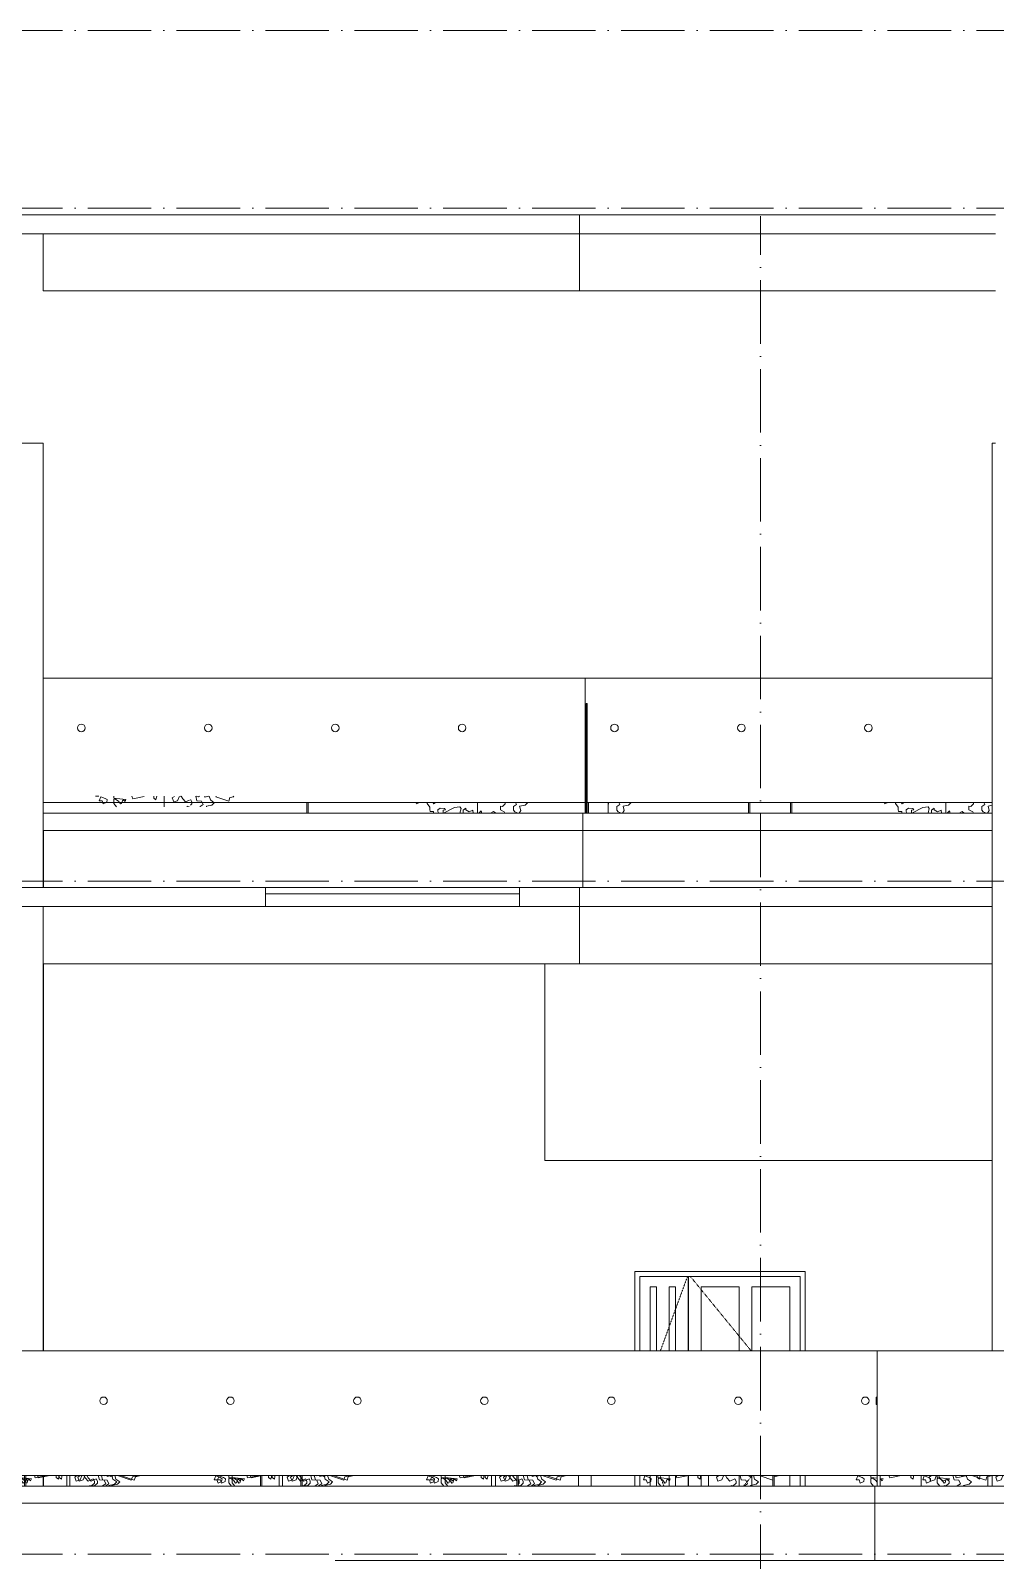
# Model space of a CAD drawing. Header units: millimetres. Extents: x -20608 to 106651, y -8981 to 93550.
# Drawn here: x -6249 to 1351, y 81250 to 93300 of the extents above; entities that cross this region are included whole.
import ezdxf

# ---------------------------------------------------------------- set-up
doc = ezdxf.new("R2010")
doc.units = ezdxf.units.MM
doc.linetypes.add('Dash 1_16_', pattern=[3.175, 1.5875, -1.5875])
doc.linetypes.add('Grid Line', pattern=[14, 10, -2, 0, -2])
for name, color, linetype, lineweight in [('A-DOOR', 31, 'Continuous', 5), ('CUA', 31, 'Continuous', 9), ('L-SITE', 91, 'Continuous', 5), ('NET CAT', 3, 'Continuous', 5), ('NET CATConcrete', 3, 'Continuous', 5), ('NET THAY 1', 41, 'Continuous', 5), ('NET THAY 2', 55, 'Continuous', 5), ('NET-THAY', 2, 'Continuous', 9), ('TRUC', 225, 'Continuous', 5)]:
    doc.layers.add(name, color=color, linetype=linetype, lineweight=lineweight)

# ---------------------------------------------------------------- blocks, each defined once
blk = doc.blocks.new('CUA VAO CAN HO_0001 - Type 1-434610-MẶT ĐỨNG 1-14')
at = {"layer": 'A-DOOR', "color": 7}
for p, q in [((-1369, 82900), (-1369, 83405)), ((-1369, 83405), (-1319, 83405)), ((-1319, 83405), (-1319, 82900)), ((-1219, 82900), (-1219, 83405)), ((-1219, 83405), (-1169, 83405)), ((-1169, 83405), (-1169, 82900)), ((-1069, 82900), (-1069, 83486)), ((-1068, 82900), (-1068, 83486)), ((-968, 82900), (-968, 83405)), ((-968, 83405), (-668, 83405)), ((-668, 83405), (-668, 82900)), ((-568, 82900), (-568, 83405)), ((-568, 83405), (-268, 83405)), ((-268, 83405), (-268, 82900)), ((-1369, 81835), (-1369, 81920)), ((-1319, 81920), (-1319, 81835)), ((-1219, 81835), (-1219, 81920)), ((-1169, 81920), (-1169, 81835)), ((-1069, 81835), (-1069, 81920)), ((-1068, 81835), (-1068, 81920)), ((-968, 81835), (-968, 81920)), ((-668, 81920), (-668, 81835)), ((-568, 81835), (-568, 81920)), ((-268, 81920), (-268, 81835))]:
    blk.add_line(p, q, dxfattribs=at)
at = {"layer": 'CUA', "color": 7, "lineweight": 5}
for p, q in [((-147, 83526), (-1490, 83526)), ((-1490, 82900), (-1490, 83526)), ((-147, 82900), (-147, 83526)), ((-1450, 82900), (-1450, 83486)), ((-1450, 83486), (-187, 83486)), ((-187, 82900), (-187, 83486)), ((-1490, 81835), (-1490, 81920)), ((-1450, 81835), (-1450, 81920)), ((-187, 81835), (-187, 81920)), ((-147, 81835), (-147, 81920))]:
    blk.add_line(p, q, dxfattribs=at)
at = {"layer": 'CUA', "color": 7, "linetype": 'Dash 1_16_', "lineweight": 5}
for p, q in [((-1075, 83486), (-1289, 82900)), ((-1052, 83486), (-573, 82900)), ((-1292, 81920), (-1261, 81835)), ((-564, 81920), (-634, 81835))]:
    blk.add_line(p, q, dxfattribs=at)
blk = doc.blocks.new('Railing - NBS_RailInfillPnl_Post-721024-MẶT ĐỨNG 1-14')
at = {"layer": 'NET THAY 2', "color": 7}
for p, q in [((-4121, 81920), (-4121, 81835)), ((-4111, 81835), (-4111, 81920))]:
    blk.add_line(p, q, dxfattribs=at)
blk = doc.blocks.new('Railing - NBS_RailInfillPnl_Post-V418-MẶT ĐỨNG 1-14')
at = {"layer": 'NET THAY 2', "color": 7}
for p, q in [((-8482, 81835), (-8482, 81920)), ((-8456, 81920), (-8456, 81835))]:
    blk.add_line(p, q, dxfattribs=at)
blk = doc.blocks.new('Railing - NBS_RailInfillPnl_Post-V419-MẶT ĐỨNG 1-14')
at = {"layer": 'NET THAY 2', "color": 7}
for p, q in [((-6446, 81920), (-6456, 81920)), ((-6456, 81920), (-6456, 81835)), ((-6446, 81835), (-6446, 81920))]:
    blk.add_line(p, q, dxfattribs=at)
blk = doc.blocks.new('Railing - NBS_RailInfillPnl_Post-720245-MẶT ĐỨNG 1-14')
at = {"layer": 'NET THAY 2', "color": 7}
blk.add_line((-8482, 81920), (-8482, 82700), dxfattribs=at)
blk = doc.blocks.new('Railing - NBS_RailInfillPnl_Post-V420-MẶT ĐỨNG 1-14')
at = {"layer": 'NET THAY 2', "color": 7}
for p, q in [((-8464, 82700), (-8474, 82700)), ((-8474, 82700), (-8474, 81835)), ((-8464, 81835), (-8464, 82700))]:
    blk.add_line(p, q, dxfattribs=at)
blk = doc.blocks.new('Railing - NBS_RailInfillPnl_Post-V421-MẶT ĐỨNG 1-14')
at = {"layer": 'NET THAY 2', "color": 7}
for p, q in [((1608, 81835), (1608, 81920)), ((1634, 81920), (1634, 81835))]:
    blk.add_line(p, q, dxfattribs=at)
blk = doc.blocks.new('Railing - Railing-537716-MẶT ĐỨNG 1-14')
at = {"layer": 'NET THAY 1', "color": 7}
for q in [(401, 81835), (-8499, 81700)]:
    blk.add_line((-8499, 81835), q, dxfattribs=at)
for name, p in [('Railing - NBS_RailInfillPnl_Post-720245-MẶT ĐỨNG 1-14', (0, 0)), ('Railing - NBS_RailInfillPnl_Post-V420-MẶT ĐỨNG 1-14', (0, 0)), ('Railing - NBS_RailInfillPnl_Post-V418-MẶT ĐỨNG 1-14', (0, 0)), ('Railing - NBS_RailInfillPnl_Post-V419-MẶT ĐỨNG 1-14', (0, 0)), ('Railing - NBS_RailInfillPnl_Post-721024-MẶT ĐỨNG 1-14', (-2177, 0)), ('Railing - NBS_RailInfillPnl_Post-V419-MẶT ĐỨNG 1-14', (2018, 0)), ('Railing - NBS_RailInfillPnl_Post-721024-MẶT ĐỨNG 1-14', (0, 0)), ('Railing - NBS_RailInfillPnl_Post-V419-MẶT ĐỨNG 1-14', (4036, 0)), ('Railing - NBS_RailInfillPnl_Post-V419-MẶT ĐỨNG 1-14', (6054, 0)), ('Railing - NBS_RailInfillPnl_Post-V421-MẶT ĐỨNG 1-14', (0, 0))]:
    blk.add_blockref(name, p)
blk = doc.blocks.new('Top Rail Type - Top Rail_Internal_-538202-MẶT ĐỨNG 1-14')
at = {"layer": 'NET THAY 1', "color": 7}
for p, q in [((-8480, 82900), (420, 82900)), ((-8480, 82900), (-8480, 81920)), ((-8480, 81920), (-8474, 81920)), ((-8464, 81920), (-6456, 81920)), ((-6446, 81920), (-4438, 81920)), ((-4428, 81920), (-2420, 81920)), ((-2410, 81920), (-402, 81920)), ((-392, 81920), (418, 81920))]:
    blk.add_line(p, q, dxfattribs=at)
blk = doc.blocks.new('ALB-RAILING 32 - ALB-BALUSTER-537417-MẶT ĐỨNG 1-14')
at = {"layer": 'NET THAY 1', "color": 7}
for start, end in [(360, 180), (180, 0)]:
    blk.add_arc((325, 82507), 30, start, end, dxfattribs=at)
blk = doc.blocks.new('Railing - NBS_RailInfillPnl_Post-V422-MẶT ĐỨNG 1-14')
at = {"layer": 'NET THAY 2', "color": 7}
for p, q in [((-1882, 87135), (-1882, 87220)), ((-1856, 87220), (-1856, 87135))]:
    blk.add_line(p, q, dxfattribs=at)
blk = doc.blocks.new('Railing - Railing-542844-MẶT ĐỨNG 1-14')
at = {"layer": 'NET THAY 1', "color": 7}
for p, q in [((-6149, 87135), (-1899, 87135)), ((-1899, 87135), (1326, 87135)), ((-1899, 87135), (-1899, 87000)), ((1326, 87000), (-1899, 87000))]:
    blk.add_line(p, q, dxfattribs=at)
for name, p in [('Railing - NBS_RailInfillPnl_Post-V420-MẶT ĐỨNG 1-14', (6600, 5300)), ('Railing - NBS_RailInfillPnl_Post-V419-MẶT ĐỨNG 1-14', (2382, 5300)), ('Railing - NBS_RailInfillPnl_Post-V422-MẶT ĐỨNG 1-14', (0, 0)), ('Railing - NBS_RailInfillPnl_Post-721024-MẶT ĐỨNG 1-14', (3527, 5300)), ('Railing - NBS_RailInfillPnl_Post-V419-MẶT ĐỨNG 1-14', (6192, 5300))]:
    blk.add_blockref(name, p)
blk = doc.blocks.new('Top Rail Type - Top Rail_Internal_-542854-MẶT ĐỨNG 1-14')
at = {"layer": 'NET THAY 1', "color": 7}
for p, q in [((-6149, 88200), (-1880, 88200)), ((-1880, 88200), (1326, 88200)), ((-1880, 88200), (-1880, 87220)), ((-6149, 87220), (-4074, 87220)), ((-4064, 87220), (-1880, 87220)), ((-1880, 87220), (-1874, 87220)), ((-1864, 87220), (-264, 87220)), ((-254, 87220), (1326, 87220))]:
    blk.add_line(p, q, dxfattribs=at)
blk = doc.blocks.new('Railing - NBS_RailInfillPnl_Post-V425-MẶT ĐỨNG 1-14')
at = {"layer": 'NET THAY 2', "color": 7}
for p, q in [((418, 82700), (418, 81835)), ((444, 81835), (444, 81920))]:
    blk.add_line(p, q, dxfattribs=at)
blk = doc.blocks.new('Railing - Railing-573255-MẶT ĐỨNG 1-14')
at = {"layer": 'NET THAY 1', "color": 7}
for p, q in [((401, 81700), (401, 81835)), ((9198, 81835), (401, 81835)), ((9198, 81835), (9198, 81700)), ((401, 81700), (9198, 81700))]:
    blk.add_line(p, q, dxfattribs=at)
blk.add_blockref('Railing - NBS_RailInfillPnl_Post-V425-MẶT ĐỨNG 1-14', (0, 0))
at = {"extrusion": (0, 0, -1), "zscale": -1}
for p in [(3829, 0), (1637, 0), (-555, 0)]:
    blk.add_blockref('Railing - NBS_RailInfillPnl_Post-V419-MẶT ĐỨNG 1-14', p, dxfattribs=at)
blk = doc.blocks.new('Top Rail Type - Top Rail_Internal_-573260-MẶT ĐỨNG 1-14')
at = {"layer": 'NET THAY 1', "color": 7}
for p, q in [((420, 81920), (420, 82900)), ((9198, 82900), (420, 82900)), ((9198, 82900), (9198, 82050)), ((420, 81920), (2617, 81920)), ((2627, 81920), (4809, 81920)), ((4819, 81920), (7001, 81920)), ((7011, 81920), (9198, 81920))]:
    blk.add_line(p, q, dxfattribs=at)
blk = doc.blocks.new('ALB-RAILING 32 - ALB-BALUSTER-V426-MẶT ĐỨNG 1-14')
at = {"layer": 'NET THAY 1', "color": 7}
for p, q in [((418, 82537), (411, 82537)), ((411, 82507), (411, 82536)), ((411, 82478), (411, 82507)), ((411, 82477), (418, 82477))]:
    blk.add_line(p, q, dxfattribs=at)
blk = doc.blocks.new('CAY XANH 1 - CAY XANH_dwg-714093-MẶT ĐỨNG 1-14')
at = {"layer": 'L-SITE'}
blk.add_line((-3134, 81919), (-3159, 81919), dxfattribs=at)
at = {"layer": 'L-SITE', "flags": 128}
blk.add_lwpolyline([(-3083, 81902), (-3118, 81915), (-3130, 81884), (-3108, 81884), (-3099, 81859), (-3071, 81872), (-3068, 81893)], close=True, dxfattribs=at)
for points in [[(-2994, 81835), (-3015, 81862), (-3015, 81893), (-3006, 81900), (-2978, 81881), (-2962, 81859), (-2954, 81862), (-2947, 81884), (-2938, 81890), (-2926, 81877), (-2919, 81893), (-3016, 81904), (-3016, 81920)], [(-2873, 81920), (-2866, 81900), (-2776, 81918)], [(-2701, 81920), (-2701, 81903), (-2683, 81890), (-2680, 81912), (-2677, 81920)], [(-2537, 81918), (-2555, 81906), (-2543, 81875), (-2512, 81884), (-2500, 81915), (-2487, 81920)], [(-2484, 81920), (-2472, 81900), (-2450, 81875), (-2420, 81888)], [(-2422, 81838), (-2438, 81840), (-2438, 81835)], [(-2410, 81893), (-2400, 81875), (-2400, 81859), (-2410, 81849)], [(-2369, 81920), (-2360, 81884), (-2323, 81881), (-2310, 81853), (-2335, 81838), (-2335, 81835)], [(-2341, 81920), (-2348, 81915), (-2366, 81920)], [(-2269, 81920), (-2298, 81912), (-2298, 81920)], [(-2284, 81835), (-2286, 81840), (-2242, 81850), (-2224, 81868), (-2254, 81890), (-2264, 81920)], [(-2209, 81920), (-2211, 81915), (-2110, 81881), (-2101, 81909), (-2069, 81915), (-2076, 81920)]]:
    blk.add_lwpolyline(points, dxfattribs=at)
blk = doc.blocks.new('CAY XANH 1 - CAY XANH_dwg-714092-MẶT ĐỨNG 1-14')
at = {"layer": 'L-SITE'}
for p, q in [((-2618, 81920), (-2618, 81916)), ((-2618, 81916), (-2618, 81920))]:
    blk.add_line(p, q, dxfattribs=at)
at = {"layer": 'L-SITE', "flags": 128}
for points in [[(-2618, 81835), (-2618, 81859), (-2618, 81890), (-2618, 81896), (-2618, 81877), (-2618, 81856), (-2618, 81859), (-2618, 81881), (-2618, 81887), (-2618, 81874), (-2618, 81890), (-2618, 81900), (-2618, 81920)], [(-2618, 81920), (-2618, 81896), (-2618, 81915), (-2618, 81920)], [(-2618, 81920), (-2618, 81900), (-2618, 81887), (-2618, 81909), (-2618, 81920)], [(-2618, 81920), (-2618, 81915), (-2618, 81903), (-2618, 81872), (-2618, 81881), (-2618, 81912), (-2618, 81918), (-2618, 81896), (-2618, 81872), (-2618, 81890), (-2618, 81872), (-2618, 81856), (-2618, 81835)], [(-2618, 81920), (-2618, 81912), (-2618, 81878), (-2618, 81906), (-2618, 81912), (-2618, 81920)], [(-2618, 81920), (-2618, 81912), (-2618, 81918), (-2618, 81881), (-2618, 81878), (-2618, 81850), (-2618, 81835)], [(-2618, 81835), (-2618, 81837), (-2618, 81847), (-2618, 81865), (-2618, 81887), (-2618, 81918), (-2618, 81909), (-2618, 81920)], [(-2618, 81899), (-2618, 81912), (-2618, 81881)], [(-2618, 81881), (-2618, 81856), (-2618, 81868), (-2618, 81890), (-2618, 81899)], [(-2618, 81835), (-2618, 81837), (-2618, 81835)]]:
    blk.add_lwpolyline(points, dxfattribs=at)
blk = doc.blocks.new('CAY XANH 1 - CAY XANH 1-678680-MẶT ĐỨNG 1-14')
for name in ['CAY XANH 1 - CAY XANH_dwg-714093-MẶT ĐỨNG 1-14', 'CAY XANH 1 - CAY XANH_dwg-714092-MẶT ĐỨNG 1-14']:
    blk.add_blockref(name, (0, 0))
blk = doc.blocks.new('CAY XANH 1 - CAY XANH_dwg-V427-MẶT ĐỨNG 1-14')
at = {"layer": 'L-SITE', "flags": 128}
for points in [[(-3214, 87220), (-3210, 87209), (-3186, 87220)], [(-3077, 87135), (-3077, 87150), (-3101, 87150), (-3105, 87166), (-3105, 87184), (-3126, 87212), (-3126, 87220)], [(-3082, 87220), (-3073, 87209), (-3065, 87212), (-3062, 87220)], [(-2990, 87172), (-3024, 87175), (-3042, 87162), (-3042, 87150), (-3037, 87138), (-3036, 87135)], [(-2999, 87135), (-2999, 87159), (-2981, 87162), (-2990, 87172)], [(-2868, 87135), (-2859, 87172), (-2868, 87185), (-2909, 87181), (-2998, 87135)], [(-2764, 87135), (-2766, 87160), (-2794, 87147), (-2822, 87163), (-2822, 87175), (-2843, 87160), (-2841, 87135)], [(-2694, 87135), (-2701, 87153), (-2719, 87135)], [(-2584, 87135), (-2602, 87150), (-2626, 87135)], [(-2511, 87220), (-2511, 87209), (-2533, 87188), (-2549, 87190), (-2549, 87163), (-2518, 87147), (-2513, 87135)], [(-2429, 87220), (-2421, 87203), (-2446, 87188), (-2446, 87160), (-2434, 87147), (-2410, 87135)], [(-2401, 87135), (-2387, 87157), (-2397, 87190), (-2353, 87200), (-2335, 87218)]]:
    blk.add_lwpolyline(points, dxfattribs=at)
blk = doc.blocks.new('CAY XANH 1 - CAY XANH_dwg-V428-MẶT ĐỨNG 1-14')
at = {"layer": 'L-SITE'}
blk.add_line((-2729, 87135), (-2729, 87147), dxfattribs=at)
at = {"layer": 'L-SITE', "flags": 128}
for points in [[(-2729, 87147), (-2729, 87163), (-2729, 87181), (-2729, 87209), (-2729, 87220)], [(-2729, 87220), (-2729, 87206), (-2729, 87209), (-2729, 87220)], [(-2729, 87220), (-2729, 87206), (-2729, 87185), (-2729, 87187), (-2729, 87160), (-2729, 87144), (-2729, 87135)], [(-2729, 87220), (-2729, 87206), (-2729, 87218)], [(-2729, 87220), (-2729, 87200), (-2729, 87185), (-2729, 87157), (-2729, 87144), (-2729, 87135)], [(-2729, 87135), (-2729, 87154), (-2729, 87187), (-2729, 87197), (-2729, 87215), (-2729, 87220)], [(-2729, 87135), (-2729, 87169), (-2729, 87182), (-2729, 87178), (-2729, 87135)], [(-2729, 87169), (-2729, 87172), (-2729, 87159), (-2729, 87147), (-2729, 87135)], [(-2729, 87135), (-2729, 87157), (-2729, 87144), (-2729, 87160), (-2729, 87172), (-2729, 87157), (-2729, 87135)], [(-2729, 87135), (-2729, 87156), (-2729, 87159), (-2729, 87169)], [(-2729, 87135), (-2729, 87151), (-2729, 87135)], [(-2729, 87135), (-2729, 87147), (-2729, 87135)]]:
    blk.add_lwpolyline(points, dxfattribs=at)
blk = doc.blocks.new('CAY XANH 1 - CAY XANH 1-V429-MẶT ĐỨNG 1-14')
for name in ['CAY XANH 1 - CAY XANH_dwg-V427-MẶT ĐỨNG 1-14', 'CAY XANH 1 - CAY XANH_dwg-V428-MẶT ĐỨNG 1-14']:
    blk.add_blockref(name, (0, 0))
blk = doc.blocks.new('CAY XANH 1 - CAY XANH_dwg-V430-MẶT ĐỨNG 1-14')
at = {"layer": 'L-SITE'}
blk.add_line((-1699, 87138), (-1698, 87135), dxfattribs=at)
at = {"layer": 'L-SITE', "flags": 128}
for points in [[(-1697, 87220), (-1697, 87209), (-1699, 87207)], [(-1615, 87220), (-1607, 87203), (-1632, 87188), (-1632, 87160), (-1620, 87147), (-1595, 87135)], [(-1587, 87135), (-1573, 87157), (-1582, 87190), (-1539, 87200), (-1521, 87218)]]:
    blk.add_lwpolyline(points, dxfattribs=at)
blk = doc.blocks.new('CAY XANH 1 - CAY XANH 1-V431-MẶT ĐỨNG 1-14')
blk.add_blockref('CAY XANH 1 - CAY XANH_dwg-V430-MẶT ĐỨNG 1-14', (0, 0))
blk = doc.blocks.new('CAY XANH 1 - CAY XANH_dwg-V432-MẶT ĐỨNG 1-14')
at = {"layer": 'L-SITE', "flags": 128}
for points in [[(475, 87220), (479, 87209), (504, 87220)], [(613, 87135), (613, 87150), (588, 87150), (585, 87166), (585, 87184), (563, 87212), (563, 87220)], [(608, 87220), (616, 87209), (625, 87212), (627, 87220)], [(699, 87172), (665, 87175), (647, 87162), (647, 87150), (653, 87138), (653, 87135)], [(690, 87135), (690, 87159), (709, 87162), (699, 87172)], [(822, 87135), (830, 87172), (821, 87185), (780, 87181), (691, 87135)], [(926, 87135), (923, 87160), (895, 87147), (867, 87163), (867, 87175), (846, 87160), (848, 87135)], [(995, 87135), (988, 87153), (970, 87135)], [(1105, 87135), (1088, 87150), (1064, 87135)], [(1178, 87220), (1178, 87209), (1156, 87188), (1140, 87190), (1140, 87163), (1172, 87147), (1177, 87135)], [(1260, 87220), (1268, 87203), (1243, 87188), (1243, 87160), (1255, 87147), (1280, 87135)], [(1288, 87135), (1302, 87157), (1293, 87190), (1326, 87198)]]:
    blk.add_lwpolyline(points, dxfattribs=at)
blk = doc.blocks.new('CAY XANH 1 - CAY XANH 1-V433-MẶT ĐỨNG 1-14')
for name, p in [('CAY XANH 1 - CAY XANH_dwg-V432-MẶT ĐỨNG 1-14', (0, 0)), ('CAY XANH 1 - CAY XANH_dwg-V428-MẶT ĐỨNG 1-14', (3689, 0))]:
    blk.add_blockref(name, p)
blk = doc.blocks.new('CAY XANH 1 - CAY XANH_dwg-V434-MẶT ĐỨNG 1-14')
at = {"layer": 'L-SITE'}
blk.add_line((-4807, 81919), (-4832, 81919), dxfattribs=at)
at = {"layer": 'L-SITE', "flags": 128}
blk.add_lwpolyline([(-4757, 81902), (-4791, 81915), (-4803, 81884), (-4782, 81884), (-4773, 81859), (-4745, 81872), (-4741, 81893)], close=True, dxfattribs=at)
for points in [[(-4668, 81835), (-4689, 81862), (-4689, 81893), (-4679, 81900), (-4652, 81881), (-4636, 81859), (-4627, 81862), (-4620, 81884), (-4611, 81890), (-4599, 81877), (-4593, 81893), (-4689, 81904), (-4689, 81920)], [(-4546, 81920), (-4540, 81900), (-4449, 81918)], [(-4375, 81920), (-4375, 81903), (-4356, 81890), (-4353, 81912), (-4350, 81920)], [(-4210, 81918), (-4229, 81906), (-4217, 81875), (-4186, 81884), (-4173, 81915), (-4160, 81920)], [(-4157, 81920), (-4145, 81900), (-4123, 81875), (-4083, 81893), (-4074, 81875), (-4074, 81859), (-4096, 81838), (-4111, 81840), (-4111, 81835)], [(-4043, 81920), (-4033, 81884), (-3996, 81881), (-3984, 81853), (-4009, 81838), (-4009, 81835)], [(-4014, 81920), (-4021, 81915), (-4039, 81920)], [(-3942, 81920), (-3972, 81912), (-3971, 81920)], [(-3957, 81835), (-3959, 81840), (-3916, 81850), (-3897, 81868), (-3928, 81890), (-3937, 81920)], [(-3883, 81920), (-3885, 81915), (-3783, 81881), (-3774, 81909), (-3743, 81915), (-3749, 81920)]]:
    blk.add_lwpolyline(points, dxfattribs=at)
blk = doc.blocks.new('CAY XANH 1 - CAY XANH 1-V435-MẶT ĐỨNG 1-14')
for name, p in [('CAY XANH 1 - CAY XANH_dwg-V434-MẶT ĐỨNG 1-14', (0, 0)), ('CAY XANH 1 - CAY XANH_dwg-714092-MẶT ĐỨNG 1-14', (-1673, 0))]:
    blk.add_blockref(name, p)
blk = doc.blocks.new('CAY XANH 1 - CAY XANH_dwg-V436-MẶT ĐỨNG 1-14')
at = {"layer": 'L-SITE'}
for p, q in [((-6481, 81919), (-6506, 81919)), ((-6430, 81902), (-6446, 81908))]:
    blk.add_line(p, q, dxfattribs=at)
at = {"layer": 'L-SITE', "flags": 128}
for points in [[(-6456, 81912), (-6464, 81915), (-6477, 81884), (-6456, 81884)], [(-6446, 81859), (-6418, 81872), (-6415, 81893), (-6430, 81902)], [(-6341, 81835), (-6362, 81862), (-6362, 81893), (-6352, 81900), (-6325, 81881), (-6309, 81859), (-6300, 81862), (-6294, 81884), (-6284, 81890), (-6272, 81877), (-6266, 81893), (-6362, 81904), (-6362, 81920)], [(-6220, 81920), (-6213, 81900), (-6122, 81918)], [(-6048, 81920), (-6048, 81903), (-6029, 81890), (-6026, 81912), (-6023, 81920)], [(-5884, 81918), (-5902, 81906), (-5890, 81875), (-5859, 81884), (-5846, 81915), (-5834, 81920)], [(-5830, 81920), (-5819, 81900), (-5797, 81875), (-5756, 81893), (-5747, 81875), (-5747, 81859), (-5769, 81838), (-5784, 81840), (-5784, 81835)], [(-5716, 81920), (-5707, 81884), (-5670, 81881), (-5657, 81853), (-5682, 81838), (-5682, 81835)], [(-5687, 81920), (-5695, 81915), (-5712, 81920)], [(-5615, 81920), (-5645, 81912), (-5644, 81920)], [(-5631, 81835), (-5632, 81840), (-5589, 81850), (-5571, 81868), (-5601, 81890), (-5610, 81920)], [(-5556, 81920), (-5558, 81915), (-5457, 81881), (-5447, 81909), (-5416, 81915), (-5423, 81920)]]:
    blk.add_lwpolyline(points, dxfattribs=at)
blk = doc.blocks.new('CAY XANH 1 - CAY XANH 1-V437-MẶT ĐỨNG 1-14')
for name, p in [('CAY XANH 1 - CAY XANH_dwg-V436-MẶT ĐỨNG 1-14', (0, 0)), ('CAY XANH 1 - CAY XANH_dwg-714092-MẶT ĐỨNG 1-14', (-3347, 0))]:
    blk.add_blockref(name, p)
blk = doc.blocks.new('CAY XANH 1 - CAY XANH_dwg-V438-MẶT ĐỨNG 1-14')
at = {"layer": 'L-SITE'}
blk.add_line((251, 81919), (226, 81919), dxfattribs=at)
at = {"layer": 'L-SITE', "flags": 128}
blk.add_lwpolyline([(302, 81902), (267, 81915), (255, 81884), (277, 81884), (286, 81859), (314, 81872), (317, 81893)], close=True, dxfattribs=at)
for points in [[(418, 81898), (369, 81904), (369, 81920)], [(391, 81835), (370, 81862), (370, 81893), (379, 81900), (407, 81881), (418, 81866)], [(444, 81887), (447, 81890), (459, 81877), (466, 81893), (444, 81896)], [(512, 81920), (519, 81900), (609, 81918)], [(684, 81920), (684, 81903), (702, 81890), (705, 81912), (708, 81920)], [(848, 81918), (830, 81906), (842, 81875), (873, 81884), (885, 81915), (898, 81920)], [(901, 81920), (913, 81900), (935, 81875), (975, 81893), (985, 81875), (985, 81859), (963, 81838), (947, 81840), (947, 81835)], [(1016, 81920), (1025, 81884), (1062, 81881), (1075, 81853), (1050, 81838), (1050, 81835)], [(1044, 81920), (1037, 81915), (1019, 81920)], [(1116, 81920), (1087, 81912), (1087, 81920)], [(1101, 81835), (1099, 81840), (1143, 81850), (1161, 81868), (1131, 81890), (1121, 81920)], [(1176, 81920), (1174, 81915), (1275, 81881), (1284, 81909), (1316, 81915), (1309, 81920)]]:
    blk.add_lwpolyline(points, dxfattribs=at)
blk = doc.blocks.new('CAY XANH 1 - CAY XANH 1-V439-MẶT ĐỨNG 1-14')
for name, p in [('CAY XANH 1 - CAY XANH_dwg-V438-MẶT ĐỨNG 1-14', (0, 0)), ('CAY XANH 1 - CAY XANH_dwg-714092-MẶT ĐỨNG 1-14', (3385, 0))]:
    blk.add_blockref(name, p)
blk = doc.blocks.new('CAY XANH 1 - CAY XANH_dwg-V440-MẶT ĐỨNG 1-14')
at = {"layer": 'L-SITE'}
blk.add_line((-6457, 81919), (-6482, 81919), dxfattribs=at)
at = {"layer": 'L-SITE', "flags": 128}
for points in [[(-6406, 81902), (-6441, 81915), (-6446, 81900)], [(-6446, 81884), (-6431, 81884), (-6422, 81859), (-6394, 81872), (-6391, 81893), (-6406, 81902)], [(-6317, 81835), (-6338, 81862), (-6338, 81893), (-6329, 81900), (-6301, 81881), (-6285, 81859), (-6277, 81862), (-6270, 81884), (-6261, 81890), (-6249, 81877), (-6242, 81893), (-6339, 81904), (-6339, 81920)], [(-6196, 81920), (-6189, 81900), (-6099, 81918)], [(-6024, 81920), (-6024, 81903), (-6006, 81890), (-6003, 81912), (-6000, 81920)], [(-5860, 81918), (-5878, 81906), (-5866, 81875), (-5835, 81884), (-5823, 81915), (-5810, 81920)], [(-5807, 81920), (-5795, 81900), (-5773, 81875), (-5733, 81893), (-5723, 81875), (-5723, 81859), (-5745, 81838), (-5761, 81840), (-5761, 81835)], [(-5692, 81920), (-5683, 81884), (-5646, 81881), (-5633, 81853), (-5658, 81838), (-5658, 81835)], [(-5664, 81920), (-5671, 81915), (-5689, 81920)], [(-5592, 81920), (-5621, 81912), (-5621, 81920)], [(-5607, 81835), (-5609, 81840), (-5565, 81850), (-5547, 81868), (-5577, 81890), (-5587, 81920)], [(-5532, 81920), (-5534, 81915), (-5433, 81881), (-5424, 81909), (-5392, 81915), (-5399, 81920)]]:
    blk.add_lwpolyline(points, dxfattribs=at)
blk = doc.blocks.new('CAY XANH 1 - CAY XANH 1-V441-MẶT ĐỨNG 1-14')
for name, p in [('CAY XANH 1 - CAY XANH_dwg-V440-MẶT ĐỨNG 1-14', (0, 0)), ('CAY XANH 1 - CAY XANH_dwg-714092-MẶT ĐỨNG 1-14', (-3323, 0))]:
    blk.add_blockref(name, p)
blk = doc.blocks.new('CAY XANH 1 - CAY XANH_dwg-V442-MẶT ĐỨNG 1-14')
at = {"layer": 'L-SITE'}
for p, q in [((-4780, 81919), (-4805, 81919)), ((-4428, 81917), (-4422, 81918))]:
    blk.add_line(p, q, dxfattribs=at)
at = {"layer": 'L-SITE', "flags": 128}
blk.add_lwpolyline([(-4729, 81902), (-4764, 81915), (-4776, 81884), (-4754, 81884), (-4745, 81859), (-4717, 81872), (-4714, 81893)], close=True, dxfattribs=at)
for points in [[(-4640, 81835), (-4661, 81862), (-4661, 81893), (-4652, 81900), (-4624, 81881), (-4608, 81859), (-4600, 81862), (-4593, 81884), (-4584, 81890), (-4572, 81877), (-4565, 81893), (-4662, 81904), (-4662, 81920)], [(-4519, 81920), (-4512, 81900), (-4438, 81915)], [(-4347, 81920), (-4347, 81903), (-4329, 81890), (-4326, 81912), (-4323, 81920)], [(-4183, 81918), (-4201, 81906), (-4189, 81875), (-4158, 81884), (-4146, 81915), (-4133, 81920)], [(-4130, 81920), (-4118, 81900), (-4096, 81875), (-4056, 81893), (-4046, 81875), (-4046, 81859), (-4068, 81838), (-4084, 81840), (-4084, 81835)], [(-4015, 81920), (-4006, 81884), (-3969, 81881), (-3956, 81853), (-3981, 81838), (-3981, 81835)], [(-3987, 81920), (-3994, 81915), (-4012, 81920)], [(-3915, 81920), (-3944, 81912), (-3944, 81920)], [(-3930, 81835), (-3932, 81840), (-3888, 81850), (-3870, 81868), (-3900, 81890), (-3910, 81920)], [(-3855, 81920), (-3857, 81915), (-3756, 81881), (-3747, 81909), (-3715, 81915), (-3722, 81920)]]:
    blk.add_lwpolyline(points, dxfattribs=at)
blk = doc.blocks.new('CAY XANH 1 - CAY XANH 1-V443-MẶT ĐỨNG 1-14')
for name, p in [('CAY XANH 1 - CAY XANH_dwg-V442-MẶT ĐỨNG 1-14', (0, 0)), ('CAY XANH 1 - CAY XANH_dwg-714092-MẶT ĐỨNG 1-14', (-1646, 0))]:
    blk.add_blockref(name, p)
blk = doc.blocks.new('CAY XANH 1 - CAY XANH_dwg-V444-MẶT ĐỨNG 1-14')
at = {"layer": 'L-SITE'}
blk.add_line((-3103, 81919), (-3128, 81919), dxfattribs=at)
at = {"layer": 'L-SITE', "flags": 128}
blk.add_lwpolyline([(-3052, 81902), (-3087, 81915), (-3099, 81884), (-3077, 81884), (-3068, 81859), (-3040, 81872), (-3037, 81893)], close=True, dxfattribs=at)
for points in [[(-2963, 81835), (-2984, 81862), (-2984, 81893), (-2975, 81900), (-2947, 81881), (-2931, 81859), (-2923, 81862), (-2916, 81884), (-2907, 81890), (-2895, 81877), (-2888, 81893), (-2985, 81904), (-2985, 81920)], [(-2842, 81920), (-2835, 81900), (-2745, 81918)], [(-2670, 81920), (-2670, 81903), (-2652, 81890), (-2649, 81912), (-2646, 81920)], [(-2506, 81918), (-2524, 81906), (-2512, 81875), (-2481, 81884), (-2469, 81915), (-2456, 81920)], [(-2453, 81920), (-2441, 81900), (-2420, 81876)], [(-2410, 81879), (-2379, 81893), (-2369, 81875), (-2369, 81859), (-2391, 81838), (-2407, 81840), (-2407, 81835)], [(-2338, 81920), (-2329, 81884), (-2292, 81881), (-2279, 81853), (-2304, 81838), (-2304, 81835)], [(-2310, 81920), (-2317, 81915), (-2335, 81920)], [(-2238, 81920), (-2267, 81912), (-2267, 81920)], [(-2253, 81835), (-2255, 81840), (-2211, 81850), (-2193, 81868), (-2223, 81890), (-2233, 81920)], [(-2178, 81920), (-2180, 81915), (-2079, 81881), (-2070, 81909), (-2038, 81915), (-2045, 81920)]]:
    blk.add_lwpolyline(points, dxfattribs=at)
blk = doc.blocks.new('CAY XANH 1 - CAY XANH 1-V445-MẶT ĐỨNG 1-14')
for name, p in [('CAY XANH 1 - CAY XANH_dwg-V444-MẶT ĐỨNG 1-14', (0, 0)), ('CAY XANH 1 - CAY XANH_dwg-714092-MẶT ĐỨNG 1-14', (31, 0))]:
    blk.add_blockref(name, p)
blk = doc.blocks.new('CAY XANH 1 - CAY XANH_dwg-V446-MẶT ĐỨNG 1-14')
at = {"layer": 'L-SITE'}
blk.add_line((-1426, 81919), (-1451, 81919), dxfattribs=at)
at = {"layer": 'L-SITE', "flags": 128}
blk.add_lwpolyline([(-1375, 81902), (-1410, 81915), (-1422, 81884), (-1400, 81884), (-1391, 81859), (-1363, 81872), (-1360, 81893)], close=True, dxfattribs=at)
for points in [[(-1286, 81835), (-1307, 81862), (-1307, 81893), (-1298, 81900), (-1270, 81881), (-1254, 81859), (-1246, 81862), (-1239, 81884), (-1230, 81890), (-1218, 81877), (-1211, 81893), (-1308, 81904), (-1308, 81920)], [(-1165, 81920), (-1158, 81900), (-1068, 81918)], [(-993, 81920), (-993, 81903), (-975, 81890), (-972, 81912), (-969, 81920)], [(-829, 81918), (-847, 81906), (-835, 81875), (-804, 81884), (-792, 81915), (-779, 81920)], [(-776, 81920), (-764, 81900), (-742, 81875), (-702, 81893), (-692, 81875), (-692, 81859), (-714, 81838), (-730, 81840), (-730, 81835)], [(-661, 81920), (-652, 81884), (-615, 81881), (-602, 81853), (-627, 81838), (-627, 81835)], [(-633, 81920), (-640, 81915), (-658, 81920)], [(-561, 81920), (-590, 81912), (-590, 81920)], [(-576, 81835), (-578, 81840), (-534, 81850), (-516, 81868), (-546, 81890), (-556, 81920)], [(-501, 81920), (-503, 81915), (-402, 81881)], [(-392, 81909), (-361, 81915), (-368, 81920)]]:
    blk.add_lwpolyline(points, dxfattribs=at)
blk = doc.blocks.new('CAY XANH 1 - CAY XANH 1-V447-MẶT ĐỨNG 1-14')
for name, p in [('CAY XANH 1 - CAY XANH_dwg-V446-MẶT ĐỨNG 1-14', (0, 0)), ('CAY XANH 1 - CAY XANH_dwg-714092-MẶT ĐỨNG 1-14', (1708, 0))]:
    blk.add_blockref(name, p)
blk = doc.blocks.new('ALC1807-ASCENT PLAZA-TANG 23_rvt-1-MẶT ĐỨNG 1-14')
at = {"layer": 'NET-THAY', "lineweight": 15}
for p, q in [((-1699, 87135), (-1699, 87220)), ((-1899, 87000), (-6149, 87000)), ((-6149, 87000), (-6149, 86550)), ((-1899, 86550), (-1899, 87000)), ((-1699, 87000), (-1899, 87000)), ((1326, 87000), (-1699, 87000)), ((-6149, 86550), (-1924, 86550)), ((-1899, 86550), (-1699, 86550)), ((-1699, 86550), (1326, 86550)), ((-4399, 85950), (-6149, 85950)), ((-6149, 85950), (-6149, 82900)), ((-2399, 85950), (-4399, 85950)), ((-2399, 85950), (-2199, 85950)), ((-2199, 85950), (-2199, 84400)), ((1326, 84400), (-2199, 84400)), ((-6149, 81920), (-6149, 81835)), ((-1934, 81835), (-1934, 81920)), ((-1834, 81920), (-1834, 81835)), ((401, 81700), (-8499, 81700)), ((9198, 81700), (401, 81700)), ((401, 81700), (401, 81250)), ((-3849, 81250), (401, 81250)), ((401, 81250), (9198, 81250))]:
    blk.add_line(p, q, dxfattribs=at)
at = {"lineweight": 5}
for name, p in [('Top Rail Type - Top Rail_Internal_-542854-MẶT ĐỨNG 1-14', (0, 0)), ('Railing - Railing-542844-MẶT ĐỨNG 1-14', (0, 0)), ('ALB-RAILING 32 - ALB-BALUSTER-537417-MẶT ĐỨNG 1-14', (-6175, 5300)), ('ALB-RAILING 32 - ALB-BALUSTER-537417-MẶT ĐỨNG 1-14', (-5175, 5300)), ('ALB-RAILING 32 - ALB-BALUSTER-537417-MẶT ĐỨNG 1-14', (-4175, 5300)), ('ALB-RAILING 32 - ALB-BALUSTER-537417-MẶT ĐỨNG 1-14', (-3175, 5300)), ('ALB-RAILING 32 - ALB-BALUSTER-537417-MẶT ĐỨNG 1-14', (-1975, 5300)), ('ALB-RAILING 32 - ALB-BALUSTER-537417-MẶT ĐỨNG 1-14', (-975, 5300)), ('ALB-RAILING 32 - ALB-BALUSTER-537417-MẶT ĐỨNG 1-14', (25, 5300)), ('CAY XANH 1 - CAY XANH 1-678680-MẶT ĐỨNG 1-14', (-2579, 5350)), ('CAY XANH 1 - CAY XANH 1-V429-MẶT ĐỨNG 1-14', (0, 0)), ('CAY XANH 1 - CAY XANH 1-V431-MẶT ĐỨNG 1-14', (0, 0)), ('CAY XANH 1 - CAY XANH 1-V433-MẶT ĐỨNG 1-14', (0, 0)), ('CUA VAO CAN HO_0001 - Type 1-434610-MẶT ĐỨNG 1-14', (0, 0)), ('Top Rail Type - Top Rail_Internal_-538202-MẶT ĐỨNG 1-14', (0, 0)), ('Top Rail Type - Top Rail_Internal_-573260-MẶT ĐỨNG 1-14', (0, 0)), ('Railing - Railing-537716-MẶT ĐỨNG 1-14', (0, 0)), ('Railing - Railing-573255-MẶT ĐỨNG 1-14', (0, 0)), ('ALB-RAILING 32 - ALB-BALUSTER-537417-MẶT ĐỨNG 1-14', (-6000, 0)), ('ALB-RAILING 32 - ALB-BALUSTER-537417-MẶT ĐỨNG 1-14', (-5000, 0)), ('ALB-RAILING 32 - ALB-BALUSTER-537417-MẶT ĐỨNG 1-14', (-4000, 0)), ('ALB-RAILING 32 - ALB-BALUSTER-537417-MẶT ĐỨNG 1-14', (-3000, 0)), ('ALB-RAILING 32 - ALB-BALUSTER-537417-MẶT ĐỨNG 1-14', (-2000, 0)), ('ALB-RAILING 32 - ALB-BALUSTER-537417-MẶT ĐỨNG 1-14', (-1000, 0)), ('ALB-RAILING 32 - ALB-BALUSTER-537417-MẶT ĐỨNG 1-14', (0, 0)), ('ALB-RAILING 32 - ALB-BALUSTER-V426-MẶT ĐỨNG 1-14', (0, 0)), ('CAY XANH 1 - CAY XANH 1-V437-MẶT ĐỨNG 1-14', (0, 0)), ('CAY XANH 1 - CAY XANH 1-V441-MẶT ĐỨNG 1-14', (0, 0)), ('CAY XANH 1 - CAY XANH 1-V435-MẶT ĐỨNG 1-14', (0, 0)), ('CAY XANH 1 - CAY XANH 1-V443-MẶT ĐỨNG 1-14', (0, 0)), ('CAY XANH 1 - CAY XANH 1-678680-MẶT ĐỨNG 1-14', (0, 0)), ('CAY XANH 1 - CAY XANH 1-V445-MẶT ĐỨNG 1-14', (0, 0)), ('CAY XANH 1 - CAY XANH 1-V447-MẶT ĐỨNG 1-14', (0, 0)), ('CAY XANH 1 - CAY XANH 1-V439-MẶT ĐỨNG 1-14', (0, 0)), ('CAY XANH 1 - CAY XANH 1-678680-MẶT ĐỨNG 1-14', (3908, 0))]:
    blk.add_blockref(name, p, dxfattribs=at)

msp = doc.modelspace()

# ---------------------------------------------------------------- linework, layer by layer
at = {"layer": 'NET CAT'}
for p, q in [((-6149.5, 90050), (-8499.5, 90050)), ((-6149.5, 90050), (-6149.5, 86550)), ((1325.5, 90050), (1325.5, 82900)), ((1350.5, 90050), (1325.5, 90050)), ((-8499.5, 86550), (-6149.5, 86550)), ((-8499.5, 86400), (-6149.5, 86400)), ((-6149.5, 86400), (-6149.5, 82900)), ((-6149.5, 81920), (-6149.5, 81835)), ((1325.5, 81920), (1325.5, 81835))]:
    msp.add_line(p, q, dxfattribs=at)
at = {"layer": 'NET CATConcrete'}
for p, q in [((-4399.5, 91700), (-6149.5, 91700)), ((-6149.5, 91700), (-6149.5, 91250)), ((-2430.9, 91700), (-4399.5, 91700)), ((-2399.5, 91700), (-2430.9, 91700)), ((-1924.5, 91700), (-2399.5, 91700)), ((1350.5, 91700), (-1924.5, 91700)), ((-1924.5, 91700), (-1924.5, 91250)), ((-4399.5, 91250), (-6149.5, 91250)), ((-2399.5, 91250), (-4399.5, 91250)), ((-1924.5, 91250), (-2399.5, 91250)), ((1350.5, 91250), (-1924.5, 91250)), ((-4399.5, 86400), (-6149.5, 86400)), ((-6149.5, 86400), (-6149.5, 85950)), ((-2399.5, 86400), (-4399.5, 86400)), ((-1924.5, 86400), (-2399.5, 86400)), ((1325.5, 86400), (-1924.5, 86400)), ((-1924.5, 86400), (-1924.5, 85950)), ((-4399.5, 85950), (-6149.5, 85950)), ((-2399.5, 85950), (-4399.5, 85950)), ((-1924.5, 85950), (-2399.5, 85950)), ((1325.5, 85950), (-1924.5, 85950))]:
    msp.add_line(p, q, dxfattribs=at)
at = {"layer": 'NET-THAY'}
for p, q in [((-8499.5, 91850), (1350.5, 91850)), ((-1924.5, 91700), (-1924.5, 91850)), ((1350.5, 91700), (-8499.5, 91700)), ((-8499.5, 86550), (-4399.5, 86550)), ((-4399.5, 86550), (-4399.5, 86400)), ((-2399.5, 86550), (1325.5, 86550)), ((-2399.5, 86550), (-2399.5, 86400)), ((-1924.5, 86400), (-1924.5, 86550)), ((-4399.5, 86400), (-8499.5, 86400)), ((-4399.5, 86500), (-2399.5, 86500)), ((-2399.5, 86400), (-4399.5, 86400)), ((1325.5, 86400), (-2399.5, 86400))]:
    msp.add_line(p, q, dxfattribs=at)
at = {"layer": 'TRUC', "linetype": 'Grid Line', "ltscale": 50}
for p, q in [((-15600.6, 93300), (101273.4, 93300)), ((-15600.6, 91900), (103813.4, 91900)), ((-499.5, -5780.6), (-499.5, 91838.4)), ((-15600.6, 86600), (103813.4, 86600)), ((-15600.6, 81300), (103813.4, 81300))]:
    msp.add_line(p, q, dxfattribs=at)

# ---------------------------------------------------------------- block references
at = {"lineweight": 5}
msp.add_blockref('ALC1807-ASCENT PLAZA-TANG 23_rvt-1-MẶT ĐỨNG 1-14', (0, 0), dxfattribs=at)

doc.saveas('drawing.dxf')
